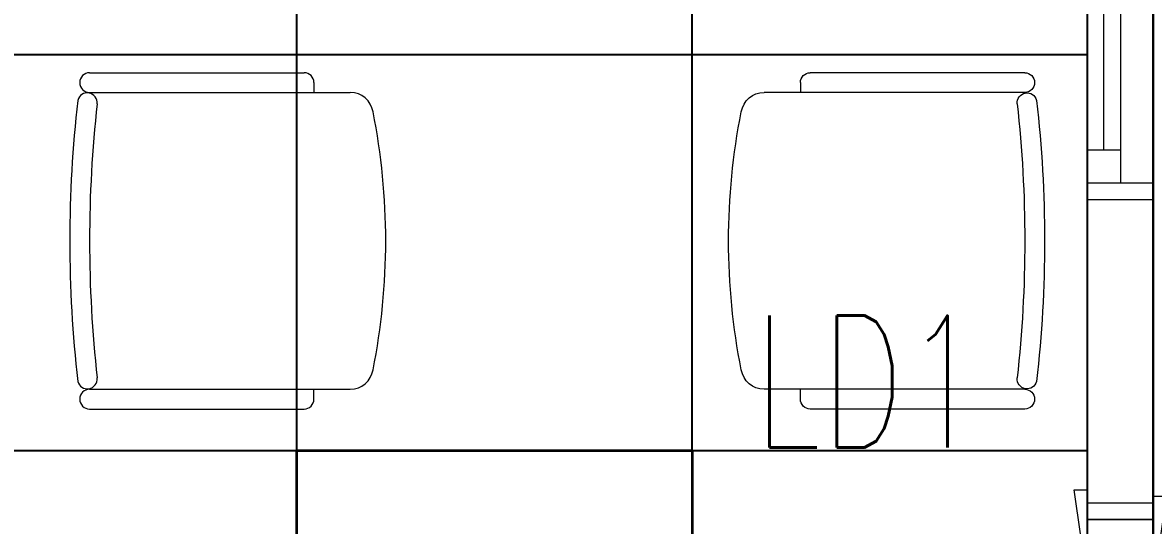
# Model space of a CAD drawing. Extents: x -12260 to 57327, y -29287 to 19916.
# Drawn here: x 41160 to 42876, y -8354 to -7591 of the extents above; entities that cross this region are included whole.
import ezdxf
from ezdxf.enums import TextEntityAlignment as Align

# ---------------------------------------------------------------- set-up
doc = ezdxf.new("R2010")
doc.units = 0
doc.header["$LTSCALE"] = 0.25
doc.linetypes.add('DASHDOT', pattern=[25.4, 12.7, -6.35, 0, -6.35])
for name, color, linetype, lineweight in [('01-First Floor$0$Aluminum', 251, 'Continuous', 5), ('01-First Floor$0$LOADING', 253, 'Continuous', 5), ('01-First Floor$0$Walls', 251, 'Continuous', 5), ('01-First Floor$0$Wooden Joinery', 251, 'Continuous', 5), ('E-LITE-CIRC-NUMB', 6, 'Continuous', 25), ('E-LITE-CLNG', 150, 'Continuous', 35), ('E-LITE-CLNG-CNDT', 6, 'DASHDOT', 35), ('E-LITE-CTRL', 6, 'Continuous', 25), ('E-LITE-IDEN', 6, 'Continuous', 25)]:
    doc.layers.add(name, color=color, linetype=linetype, lineweight=lineweight)
doc.layers.add('01-First Floor$0$FALSE CEILING', color=251, linetype='Continuous')
doc.layers.add('01-First Floor$0$TME-NON MEDICAL FURNITURE', color=242, linetype='Continuous')
doc.styles.add('DC_SIMPLEX', font='SIMPLEX.shx', dxfattribs={"width": 0.7})

# ---------------------------------------------------------------- blocks, each defined once
blk = doc.blocks.new('01-First Floor$0$A$C72370EFE')
at = {"layer": '01-First Floor$0$Wooden Joinery'}
for p, q in [((-0.01, -0.03), (-0.01, -0.07)), ((0, -0.03), (-0.01, -0.03)), ((0.04, -0.03), (0.05, -0.03)), ((0.05, -0.03), (0.05, -0.07)), ((-0.01, -0.04), (-0.02, -0.04)), ((0.05, -0.04), (0.06, -0.04)), ((-0.01, -0.06), (-0.02, -0.06)), ((0.05, -0.06), (0.06, -0.06)), ((-0.05, -0.07), (-0.05, -0.16)), ((-0.03, -0.07), (-0.03, -0.16)), ((0, -0.07), (-0.01, -0.07)), ((0.04, -0.07), (0.05, -0.07)), ((0.07, -0.07), (0.07, -0.16)), ((0.09, -0.07), (0.09, -0.16)), ((-0.01, -0.17), (-0.02, -0.17)), ((-0.01, -0.17), (-0.01, -0.19)), ((0.05, -0.17), (0.06, -0.17)), ((0.05, -0.17), (0.05, -0.19)), ((-0.01, -0.19), (-0.02, -0.19)), ((0.05, -0.19), (0.06, -0.19))]:
    blk.add_line(p, q, dxfattribs=at)
for centre, radius, start, end in [((-0.02, -0.07), 0.03, 90, 180), ((0.06, -0.07), 0.03, 0, 90), ((-0.02, -0.07), 0.01, 90, 180), ((0.06, -0.07), 0.01, 0, 90), ((-0.02, -0.16), 0.03, 180, 270), ((-0.02, -0.16), 0.01, 180, 270), ((0.06, -0.16), 0.01, 270, 0), ((0.06, -0.16), 0.03, 270, 0)]:
    blk.add_arc(centre, radius, start, end, dxfattribs=at)
blk = doc.blocks.new('01-First Floor$0$A$C5DAD61B4')
at = {"layer": '01-First Floor$0$Wooden Joinery'}
for points in [[(80, 959.1), (80, 969.1), (10, 979.1), (10, 959.1)], [(940, 959.1), (940, 969.1), (1010, 979.1), (1010, 959.1)], [(70, 859.1), (70, 849.1), (0, 839.1), (0, 859.1)], [(120, 859.1), (120, 0), (80, 0), (80, 859.1)], [(950, 859.1), (950, 849.1), (1020, 839.1), (1020, 859.1)]]:
    blk.add_lwpolyline(points, close=True, dxfattribs=at)
for points in [[(45, 859.1), (45, 959.1), (20, 959.1), (20, 859.1), (45, 859.1)], [(45, 859.1), (80, 859.1), (80, 899.1), (90, 899.1), (90, 959.1), (45, 959.1), (45, 859.1)], [(975, 859.1), (940, 859.1), (940, 899.1), (930, 899.1), (930, 959.1), (975, 959.1), (975, 859.1)], [(975, 859.1), (975, 959.1), (1000, 959.1), (1000, 859.1), (975, 859.1)]]:
    blk.add_lwpolyline(points, dxfattribs=at)
blk.add_arc((80, 859.1), 860, 272.666, 0, dxfattribs=at)
at = {"layer": '01-First Floor$0$Wooden Joinery', "xscale": 999.9999999998854, "yscale": 999.9999999998854, "zscale": 999.9999999998854, "rotation": 180}
blk.add_blockref('01-First Floor$0$A$C72370EFE', (120, 0), dxfattribs=at)
blk = doc.blocks.new('01-First Floor$0$GF21016-P')
at = {"layer": '01-First Floor$0$LOADING', "extrusion": (-1.24384e-09, -1.20261e-09, -1)}
for p, q in [((0.0128, 0.0179), (0.0128, 0.4136)), ((0.4628, 0.0179), (0.4628, 0.4136)), ((-0.0172, 0.0179), (-0.0172, 0.3435)), ((-0.0022, 0.3585), (0.0128, 0.3585)), ((0.4778, 0.3585), (0.4628, 0.3585)), ((0.4928, 0.0179), (0.4928, 0.3435)), ((0.4778, 0.0029), (0.4778, 0.0029))]:
    blk.add_line(p, q, dxfattribs=at)
for centre, radius, start, end in [((-0.2378, -0.5362), 1.0036, 78.7568, 101.2432), ((-0.0478, 0.4136), 0.035, 0, 80.6557), ((-0.4278, 0.4136), 0.035, 99.3443, 180), ((0.0022, 0.3435), 0.015, 0, 90), ((-0.4778, 0.3435), 0.015, 90, 180), ((0.0022, 0.0179), 0.015, 270, 0), ((0.0022, 0.0179), 0.015, 180, 270), ((-0.0284, 0.0145), 0.015, 284.3864, 95.5209), ((-0.2378, 1.8928), 1.8749, 263.6341, 276.3659), ((-0.4471, 0.0145), 0.015, 84.4791, 255.6136), ((-0.4778, 0.0179), 0.015, 270, 0), ((-0.4778, 0.0179), 0.015, 180, 270), ((-0.2378, 1.8734), 1.8855, 263.5119, 276.4881)]:
    blk.add_arc(centre, radius, start, end, dxfattribs=at)
blk = doc.blocks.new('01-First Floor$0$A$C37be4daf')
at = {"layer": '01-First Floor$0$Aluminum'}
for p, q in [((1416, 598.2), (216, 598.2)), ((241, 498.2), (241, 598.2)), ((291, 548.2), (291, 598.2)), ((1341, 548.2), (1341, 598.2)), ((1391, 498.2), (1391, 598.2)), ((291, 573.2), (1341, 573.2)), ((1391, 548.2), (241, 548.2)), ((1416, 498.2), (216, 498.2))]:
    blk.add_line(p, q, dxfattribs=at)
at = {"layer": '01-First Floor$0$Walls'}
for p, q in [((216, 498.2), (216, 598.2)), ((1416, 498.2), (1416, 598.2))]:
    blk.add_line(p, q, dxfattribs=at)
blk = doc.blocks.new('01-First Floor')
at = {"layer": '01-First Floor$0$FALSE CEILING', "linetype": 'Continuous'}
for p, q in [((41576, -9440), (41576, -6200)), ((42176, -9440), (42176, -6200)), ((38576, -7640), (42776, -7640)), ((38576, -8240), (42776, -8240))]:
    blk.add_line(p, q, dxfattribs=at)
at = {"layer": '01-First Floor$0$FALSE CEILING'}
for points in [[(42876, -2710), (44676, -2710), (44675.1, -12835.7), (42875.1, -12835.7)], [(38576, -9440), (42776, -9440), (42776, -6200), (38576, -6200)]]:
    blk.add_lwpolyline(points, close=True, dxfattribs=at)
at = {"layer": '01-First Floor$0$Walls'}
for p, q in [((42876, -5460), (42876, -8320)), ((42776, -6200), (42776, -8320)), ((42876, -8320), (42776, -8320))]:
    blk.add_line(p, q, dxfattribs=at)
at = {"rotation": 90}
blk.add_blockref('01-First Floor$0$A$C37be4daf', (43374.2, -8076), dxfattribs=at)
at = {"layer": '01-First Floor$0$TME-NON MEDICAL FURNITURE', "color": 1, "extrusion": (-1.86519e-05, 4.75185e-05, 1), "xscale": -1000.000000000005, "yscale": 1000.000000000006, "zscale": -1000.000000000005, "rotation": 270.0000250975433}
blk.add_blockref('01-First Floor$0$GF21016-P', (41243.5, -8160.1, -1.2), dxfattribs=at)
at = {"layer": '01-First Floor$0$TME-NON MEDICAL FURNITURE', "color": 1, "extrusion": (1.86519e-05, 4.75185e-05, 1), "xscale": 1000.000000000005, "yscale": 1000.000000000005, "zscale": -1000.000000000001, "rotation": 89.99997490245677}
blk.add_blockref('01-First Floor$0$GF21016-P', (42698.7, -8160.1, 0.3), dxfattribs=at)
at = {"layer": '01-First Floor$0$Wooden Joinery', "xscale": -1, "rotation": 270}
blk.add_blockref('01-First Floor$0$A$C5DAD61B4', (41916.9, -9320), dxfattribs=at)
blk = doc.blocks.new('*U16')
blk.add_lwpolyline([(-300, 300), (-300, -300), (300, -300), (300, 300)], close=True)
blk.add_circle((0, 0), 45)
at = {"layer": 'E-LITE-CIRC-NUMB', "style": 'DC_SIMPLEX', "width": 0.7, "flags": 8}
blk.add_attdef('CIRCUIT', text='', height=200, rotation=0, dxfattribs=at).set_placement((-473.9, 300), align=Align.RIGHT)
at = {"layer": 'E-LITE-CTRL', "style": 'DC_SIMPLEX', "width": 0.7, "flags": 8}
blk.add_attdef('CONTROL', (1118.9, -935), '', height=200, rotation=360, dxfattribs=at)
at = {"layer": 'E-LITE-IDEN', "style": 'DC_SIMPLEX', "width": 0.7, "flags": 8}
blk.add_attdef('TYPE', (460.4, 457.6), '', height=200, rotation=360, dxfattribs=at)

msp = doc.modelspace()

# ---------------------------------------------------------------- block references
at = {"layer": 'E-LITE-CLNG'}
ref = msp.add_blockref('*U16', (41876, -8540.1), dxfattribs=dict(at, xscale=-1))
ref.add_attrib('TYPE', 'LD1', (42269.4, -8235.6), dxfattribs={"layer": 'E-LITE-IDEN', "height": 200, "rotation": 0, "style": 'DC_SIMPLEX', "width": 0.7, "flags": 8})
at = {"layer": 'E-LITE-CLNG-CNDT'}
msp.add_blockref('01-First Floor', (0, 0), dxfattribs=at)

doc.saveas('drawing.dxf')
